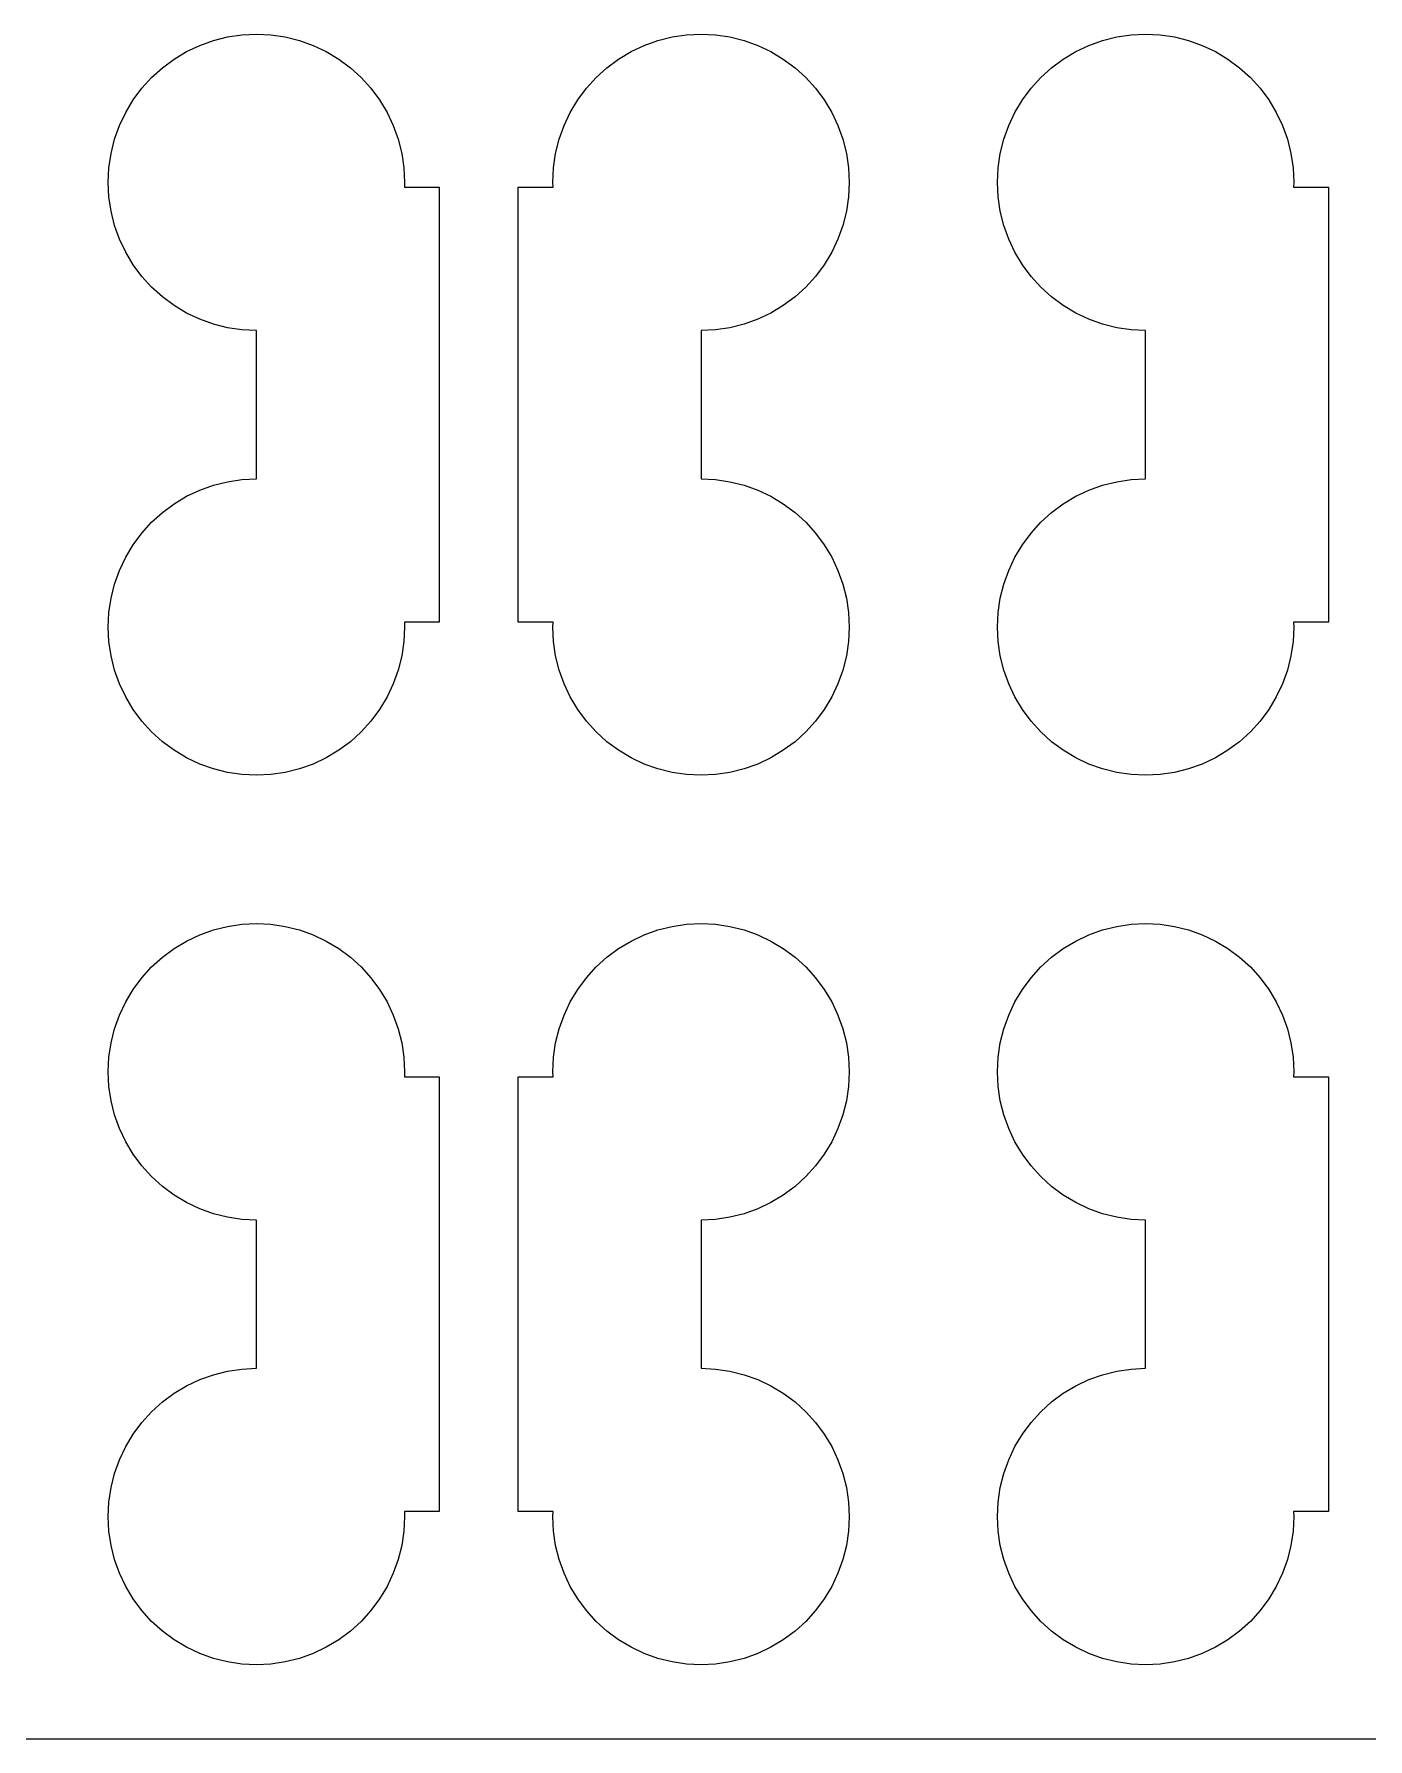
# Model space of a CAD drawing. Header units: metres. Extents: x -4 to 104, y -4 to 68.
# Drawn here: x 22.5 to 36, y -4.5 to 12.75 of the extents above; entities that cross this region are included whole.
import ezdxf

# ---------------------------------------------------------------- set-up
doc = ezdxf.new("R2010")
doc.units = ezdxf.units.M

msp = doc.modelspace()

# ---------------------------------------------------------------- linework, layer by layer
for p, q in [((24.0429, 12.5729), (24.176, 12.6358)), ((24.176, 12.6358), (24.3146, 12.6854)), ((24.3146, 12.6854), (24.4574, 12.7212)), ((24.4574, 12.7212), (24.603, 12.7428)), ((24.603, 12.7428), (24.75, 12.75)), ((24.75, 12.75), (24.897, 12.7428)), ((24.897, 12.7428), (25.0426, 12.7212)), ((25.0426, 12.7212), (25.1854, 12.6854)), ((25.1854, 12.6854), (25.324, 12.6358)), ((25.324, 12.6358), (25.4571, 12.5729)), ((28.5429, 12.5729), (28.676, 12.6358)), ((28.676, 12.6358), (28.8146, 12.6854)), ((28.8146, 12.6854), (28.9574, 12.7212)), ((28.9574, 12.7212), (29.103, 12.7428)), ((29.103, 12.7428), (29.25, 12.75)), ((29.25, 12.75), (29.397, 12.7428)), ((29.397, 12.7428), (29.5426, 12.7212)), ((29.5426, 12.7212), (29.6854, 12.6854)), ((29.6854, 12.6854), (29.824, 12.6358)), ((29.824, 12.6358), (29.9571, 12.5729)), ((33.0429, 12.5729), (33.176, 12.6358)), ((33.176, 12.6358), (33.3146, 12.6854)), ((33.3146, 12.6854), (33.4574, 12.7212)), ((33.4574, 12.7212), (33.603, 12.7428)), ((33.603, 12.7428), (33.75, 12.75)), ((33.75, 12.75), (33.897, 12.7428)), ((33.897, 12.7428), (34.0426, 12.7212)), ((34.0426, 12.7212), (34.1854, 12.6854)), ((34.1854, 12.6854), (34.324, 12.6358)), ((34.324, 12.6358), (34.4571, 12.5729)), ((23.7984, 12.4095), (23.9167, 12.4972)), ((23.9167, 12.4972), (24.0429, 12.5729)), ((25.4571, 12.5729), (25.5834, 12.4972)), ((25.5834, 12.4972), (25.7016, 12.4095)), ((28.2984, 12.4095), (28.4166, 12.4972)), ((28.4166, 12.4972), (28.5429, 12.5729)), ((29.9571, 12.5729), (30.0833, 12.4972)), ((30.0833, 12.4972), (30.2016, 12.4095)), ((32.7984, 12.4095), (32.9167, 12.4972)), ((32.9167, 12.4972), (33.0429, 12.5729)), ((34.4571, 12.5729), (34.5834, 12.4972)), ((34.5834, 12.4972), (34.7016, 12.4095)), ((23.5905, 12.2016), (23.6893, 12.3107)), ((23.6893, 12.3107), (23.7984, 12.4095)), ((25.7016, 12.4095), (25.8107, 12.3107)), ((25.8107, 12.3107), (25.9095, 12.2016)), ((28.0905, 12.2016), (28.1893, 12.3107)), ((28.1893, 12.3107), (28.2984, 12.4095)), ((30.2016, 12.4095), (30.3107, 12.3107)), ((30.3107, 12.3107), (30.4095, 12.2016)), ((32.5905, 12.2016), (32.6893, 12.3107)), ((32.6893, 12.3107), (32.7984, 12.4095)), ((34.7016, 12.4095), (34.8107, 12.3107)), ((34.8107, 12.3107), (34.9095, 12.2016)), ((23.4271, 11.9571), (23.5028, 12.0833)), ((23.5028, 12.0833), (23.5905, 12.2016)), ((25.9095, 12.2016), (25.9972, 12.0833)), ((25.9972, 12.0833), (26.0729, 11.9571)), ((27.9271, 11.9571), (28.0028, 12.0833)), ((28.0028, 12.0833), (28.0905, 12.2016)), ((30.4095, 12.2016), (30.4972, 12.0833)), ((30.4972, 12.0833), (30.5729, 11.9571)), ((32.4271, 11.9571), (32.5028, 12.0833)), ((32.5028, 12.0833), (32.5905, 12.2016)), ((34.9095, 12.2016), (34.9972, 12.0833)), ((34.9972, 12.0833), (35.0729, 11.9571)), ((23.3642, 11.824), (23.4271, 11.9571)), ((26.0729, 11.9571), (26.1358, 11.824)), ((27.8642, 11.824), (27.9271, 11.9571)), ((30.5729, 11.9571), (30.6358, 11.824)), ((32.3642, 11.824), (32.4271, 11.9571)), ((35.0729, 11.9571), (35.1358, 11.824)), ((23.3146, 11.6854), (23.3642, 11.824)), ((26.1358, 11.824), (26.1854, 11.6854)), ((27.8146, 11.6854), (27.8642, 11.824)), ((30.6358, 11.824), (30.6854, 11.6854)), ((32.3146, 11.6854), (32.3642, 11.824)), ((35.1358, 11.824), (35.1854, 11.6854)), ((23.2788, 11.5426), (23.3146, 11.6854)), ((26.1854, 11.6854), (26.2212, 11.5426)), ((27.7788, 11.5426), (27.8146, 11.6854)), ((30.6854, 11.6854), (30.7212, 11.5426)), ((32.2788, 11.5426), (32.3146, 11.6854)), ((35.1854, 11.6854), (35.2212, 11.5426)), ((23.25, 11.25), (23.2572, 11.397)), ((23.2572, 11.397), (23.2788, 11.5426)), ((26.2212, 11.5426), (26.2428, 11.397)), ((26.2428, 11.397), (26.25, 11.25)), ((27.75, 11.25), (27.7572, 11.397)), ((27.7572, 11.397), (27.7788, 11.5426)), ((30.7212, 11.5426), (30.7428, 11.397)), ((30.7428, 11.397), (30.75, 11.25)), ((32.25, 11.25), (32.2572, 11.397)), ((32.2572, 11.397), (32.2788, 11.5426)), ((35.2212, 11.5426), (35.2428, 11.397)), ((35.2428, 11.397), (35.25, 11.25)), ((23.2572, 11.103), (23.25, 11.25)), ((26.25, 11.25), (26.2475, 11.2)), ((27.7525, 11.2), (27.75, 11.25)), ((30.75, 11.25), (30.7428, 11.103)), ((32.2572, 11.103), (32.25, 11.25)), ((35.25, 11.25), (35.2475, 11.2)), ((23.2788, 10.9574), (23.2572, 11.103)), ((26.2475, 11.2), (26.6, 11.2)), ((26.6, 11.2), (26.6, 6.8)), ((27.4, 6.8), (27.4, 11.2)), ((27.4, 11.2), (27.7525, 11.2)), ((30.7428, 11.103), (30.7212, 10.9574)), ((32.2788, 10.9574), (32.2572, 11.103)), ((35.2475, 11.2), (35.6, 11.2)), ((35.6, 11.2), (35.6, 6.8)), ((23.3146, 10.8146), (23.2788, 10.9574)), ((30.7212, 10.9574), (30.6854, 10.8146)), ((32.3146, 10.8146), (32.2788, 10.9574)), ((23.3642, 10.676), (23.3146, 10.8146)), ((30.6854, 10.8146), (30.6358, 10.676)), ((32.3642, 10.676), (32.3146, 10.8146)), ((23.4271, 10.5429), (23.3642, 10.676)), ((23.5028, 10.4166), (23.4271, 10.5429)), ((30.5729, 10.5429), (30.4972, 10.4166)), ((30.6358, 10.676), (30.5729, 10.5429)), ((32.4271, 10.5429), (32.3642, 10.676)), ((32.5028, 10.4166), (32.4271, 10.5429)), ((23.5905, 10.2984), (23.5028, 10.4166)), ((30.4972, 10.4166), (30.4095, 10.2984)), ((32.5905, 10.2984), (32.5028, 10.4166)), ((23.6893, 10.1893), (23.5905, 10.2984)), ((23.7984, 10.0905), (23.6893, 10.1893)), ((30.3107, 10.1893), (30.2016, 10.0905)), ((30.4095, 10.2984), (30.3107, 10.1893)), ((32.6893, 10.1893), (32.5905, 10.2984)), ((32.7984, 10.0905), (32.6893, 10.1893)), ((23.9167, 10.0028), (23.7984, 10.0905)), ((30.2016, 10.0905), (30.0833, 10.0028)), ((32.9167, 10.0028), (32.7984, 10.0905)), ((24.0429, 9.92711), (23.9167, 10.0028)), ((24.176, 9.86417), (24.0429, 9.92711)), ((24.3146, 9.81458), (24.176, 9.86417)), ((29.824, 9.86417), (29.6854, 9.81458)), ((29.9571, 9.92711), (29.824, 9.86417)), ((30.0833, 10.0028), (29.9571, 9.92711)), ((33.0429, 9.92711), (32.9167, 10.0028)), ((33.176, 9.86417), (33.0429, 9.92711)), ((33.3146, 9.81458), (33.176, 9.86417)), ((24.4574, 9.77881), (24.3146, 9.81458)), ((24.603, 9.75722), (24.4574, 9.77881)), ((24.75, 9.75), (24.603, 9.75722)), ((24.75, 8.25), (24.75, 9.75)), ((29.397, 9.75722), (29.25, 9.75)), ((29.25, 9.75), (29.25, 8.25)), ((29.5426, 9.77881), (29.397, 9.75722)), ((29.6854, 9.81458), (29.5426, 9.77881)), ((33.4574, 9.77881), (33.3146, 9.81458)), ((33.603, 9.75722), (33.4574, 9.77881)), ((33.75, 9.75), (33.603, 9.75722)), ((33.75, 8.25), (33.75, 9.75)), ((24.0429, 8.07289), (24.176, 8.13583)), ((24.176, 8.13583), (24.3146, 8.18542)), ((24.3146, 8.18542), (24.4574, 8.22119)), ((24.4574, 8.22119), (24.603, 8.24278)), ((24.603, 8.24278), (24.75, 8.25)), ((29.25, 8.25), (29.397, 8.24278)), ((29.397, 8.24278), (29.5426, 8.22119)), ((29.5426, 8.22119), (29.6854, 8.18542)), ((29.6854, 8.18542), (29.824, 8.13583)), ((29.824, 8.13583), (29.9571, 8.07289)), ((33.0429, 8.07289), (33.176, 8.13583)), ((33.176, 8.13583), (33.3146, 8.18542)), ((33.3146, 8.18542), (33.4574, 8.22119)), ((33.4574, 8.22119), (33.603, 8.24278)), ((33.603, 8.24278), (33.75, 8.25)), ((23.7984, 7.90953), (23.9167, 7.99721)), ((23.9167, 7.99721), (24.0429, 8.07289)), ((29.9571, 8.07289), (30.0833, 7.99721)), ((30.0833, 7.99721), (30.2016, 7.90953)), ((32.7984, 7.90953), (32.9167, 7.99721)), ((32.9167, 7.99721), (33.0429, 8.07289)), ((23.5905, 7.7016), (23.6893, 7.81067)), ((23.6893, 7.81067), (23.7984, 7.90953)), ((30.2016, 7.90953), (30.3107, 7.81067)), ((30.3107, 7.81067), (30.4095, 7.7016)), ((32.5905, 7.7016), (32.6893, 7.81067)), ((32.6893, 7.81067), (32.7984, 7.90953)), ((23.5028, 7.58336), (23.5905, 7.7016)), ((30.4095, 7.7016), (30.4972, 7.58336)), ((32.5028, 7.58336), (32.5905, 7.7016)), ((23.3642, 7.32404), (23.4271, 7.45711)), ((23.4271, 7.45711), (23.5028, 7.58336)), ((30.4972, 7.58336), (30.5729, 7.45711)), ((30.5729, 7.45711), (30.6358, 7.32404)), ((32.3642, 7.32404), (32.4271, 7.45711)), ((32.4271, 7.45711), (32.5028, 7.58336)), ((23.3146, 7.18544), (23.3642, 7.32404)), ((30.6358, 7.32404), (30.6854, 7.18544)), ((32.3146, 7.18544), (32.3642, 7.32404)), ((23.2788, 7.04265), (23.3146, 7.18544)), ((30.6854, 7.18544), (30.7212, 7.04265)), ((32.2788, 7.04265), (32.3146, 7.18544)), ((23.2572, 6.89703), (23.2788, 7.04265)), ((30.7212, 7.04265), (30.7428, 6.89703)), ((32.2572, 6.89703), (32.2788, 7.04265)), ((23.25, 6.75), (23.2572, 6.89703)), ((23.2572, 6.60298), (23.25, 6.75)), ((26.25, 6.75), (26.2428, 6.60298)), ((26.6, 6.8), (26.2475, 6.8)), ((26.2475, 6.8), (26.25, 6.75)), ((27.7525, 6.8), (27.4, 6.8)), ((27.75, 6.75), (27.7525, 6.8)), ((27.7572, 6.60298), (27.75, 6.75)), ((30.7428, 6.89703), (30.75, 6.75)), ((30.75, 6.75), (30.7428, 6.60298)), ((32.25, 6.75), (32.2572, 6.89703)), ((32.2572, 6.60298), (32.25, 6.75)), ((35.25, 6.75), (35.2428, 6.60298)), ((35.6, 6.8), (35.2475, 6.8)), ((35.2475, 6.8), (35.25, 6.75)), ((23.2788, 6.45737), (23.2572, 6.60298)), ((26.2428, 6.60298), (26.2212, 6.45737)), ((27.7788, 6.45737), (27.7572, 6.60298)), ((30.7428, 6.60298), (30.7212, 6.45737)), ((32.2788, 6.45737), (32.2572, 6.60298)), ((35.2428, 6.60298), (35.2212, 6.45737)), ((23.3146, 6.31458), (23.2788, 6.45737)), ((26.2212, 6.45737), (26.1854, 6.31458)), ((27.8146, 6.31458), (27.7788, 6.45737)), ((30.7212, 6.45737), (30.6854, 6.31458)), ((32.3146, 6.31458), (32.2788, 6.45737)), ((35.2212, 6.45737), (35.1854, 6.31458)), ((23.3642, 6.17598), (23.3146, 6.31458)), ((26.1854, 6.31458), (26.1358, 6.17598)), ((27.8642, 6.17598), (27.8146, 6.31458)), ((30.6854, 6.31458), (30.6358, 6.17598)), ((32.3642, 6.17598), (32.3146, 6.31458)), ((35.1854, 6.31458), (35.1358, 6.17598)), ((23.4271, 6.04291), (23.3642, 6.17598)), ((23.5028, 5.91666), (23.4271, 6.04291)), ((26.0729, 6.04291), (25.9972, 5.91666)), ((26.1358, 6.17598), (26.0729, 6.04291)), ((27.9271, 6.04291), (27.8642, 6.17598)), ((28.0028, 5.91666), (27.9271, 6.04291)), ((30.5729, 6.04291), (30.4972, 5.91666)), ((30.6358, 6.17598), (30.5729, 6.04291)), ((32.4271, 6.04291), (32.3642, 6.17598)), ((32.5028, 5.91666), (32.4271, 6.04291)), ((35.0729, 6.04291), (34.9972, 5.91666)), ((35.1358, 6.17598), (35.0729, 6.04291)), ((23.5905, 5.79842), (23.5028, 5.91666)), ((25.9972, 5.91666), (25.9095, 5.79842)), ((28.0905, 5.79842), (28.0028, 5.91666)), ((30.4972, 5.91666), (30.4095, 5.79842)), ((32.5905, 5.79842), (32.5028, 5.91666)), ((34.9972, 5.91666), (34.9095, 5.79842)), ((23.6893, 5.68935), (23.5905, 5.79842)), ((25.9095, 5.79842), (25.8107, 5.68935)), ((28.1893, 5.68935), (28.0905, 5.79842)), ((30.4095, 5.79842), (30.3107, 5.68935)), ((32.6893, 5.68935), (32.5905, 5.79842)), ((34.9095, 5.79842), (34.8107, 5.68935)), ((23.7984, 5.59048), (23.6893, 5.68935)), ((23.9167, 5.50281), (23.7984, 5.59048)), ((25.7016, 5.59048), (25.5834, 5.50281)), ((25.8107, 5.68935), (25.7016, 5.59048)), ((28.2984, 5.59048), (28.1893, 5.68935)), ((28.4166, 5.50281), (28.2984, 5.59048)), ((30.2016, 5.59048), (30.0833, 5.50281)), ((30.3107, 5.68935), (30.2016, 5.59048)), ((32.7984, 5.59048), (32.6893, 5.68935)), ((32.9167, 5.50281), (32.7984, 5.59048)), ((34.7016, 5.59048), (34.5834, 5.50281)), ((34.8107, 5.68935), (34.7016, 5.59048)), ((24.0429, 5.42712), (23.9167, 5.50281)), ((24.176, 5.36418), (24.0429, 5.42712)), ((24.3146, 5.31459), (24.176, 5.36418)), ((25.324, 5.36418), (25.1854, 5.31459)), ((25.4571, 5.42712), (25.324, 5.36418)), ((25.5834, 5.50281), (25.4571, 5.42712)), ((28.5429, 5.42712), (28.4166, 5.50281)), ((28.676, 5.36418), (28.5429, 5.42712)), ((28.8146, 5.31459), (28.676, 5.36418)), ((29.824, 5.36418), (29.6854, 5.31459)), ((29.9571, 5.42712), (29.824, 5.36418)), ((30.0833, 5.50281), (29.9571, 5.42712)), ((33.0429, 5.42712), (32.9167, 5.50281)), ((33.176, 5.36418), (33.0429, 5.42712)), ((33.3146, 5.31459), (33.176, 5.36418)), ((34.324, 5.36418), (34.1854, 5.31459)), ((34.4571, 5.42712), (34.324, 5.36418)), ((34.5834, 5.50281), (34.4571, 5.42712)), ((24.4574, 5.27882), (24.3146, 5.31459)), ((24.603, 5.25723), (24.4574, 5.27882)), ((24.75, 5.25), (24.603, 5.25723)), ((24.897, 5.25723), (24.75, 5.25)), ((25.0426, 5.27882), (24.897, 5.25723)), ((25.1854, 5.31459), (25.0426, 5.27882)), ((28.9574, 5.27882), (28.8146, 5.31459)), ((29.103, 5.25723), (28.9574, 5.27882)), ((29.25, 5.25), (29.103, 5.25723)), ((29.397, 5.25723), (29.25, 5.25)), ((29.5426, 5.27882), (29.397, 5.25723)), ((29.6854, 5.31459), (29.5426, 5.27882)), ((33.4574, 5.27882), (33.3146, 5.31459)), ((33.603, 5.25723), (33.4574, 5.27882)), ((33.75, 5.25), (33.603, 5.25723)), ((33.897, 5.25723), (33.75, 5.25)), ((34.0426, 5.27882), (33.897, 5.25723)), ((34.1854, 5.31459), (34.0426, 5.27882)), ((24.0429, 3.57288), (24.176, 3.63582)), ((24.176, 3.63582), (24.3146, 3.68541)), ((24.3146, 3.68541), (24.4574, 3.72118)), ((24.4574, 3.72118), (24.603, 3.74277)), ((24.603, 3.74277), (24.75, 3.75)), ((24.75, 3.75), (24.897, 3.74277)), ((24.897, 3.74277), (25.0426, 3.72118)), ((25.0426, 3.72118), (25.1854, 3.68541)), ((25.1854, 3.68541), (25.324, 3.63582)), ((25.324, 3.63582), (25.4571, 3.57288)), ((28.5429, 3.57288), (28.676, 3.63582)), ((28.676, 3.63582), (28.8146, 3.68541)), ((28.8146, 3.68541), (28.9574, 3.72118)), ((28.9574, 3.72118), (29.103, 3.74277)), ((29.103, 3.74277), (29.25, 3.75)), ((29.25, 3.75), (29.397, 3.74277)), ((29.397, 3.74277), (29.5426, 3.72118)), ((29.5426, 3.72118), (29.6854, 3.68541)), ((29.6854, 3.68541), (29.824, 3.63582)), ((29.824, 3.63582), (29.9571, 3.57288)), ((33.0429, 3.57288), (33.176, 3.63582)), ((33.176, 3.63582), (33.3146, 3.68541)), ((33.3146, 3.68541), (33.4574, 3.72118)), ((33.4574, 3.72118), (33.603, 3.74277)), ((33.603, 3.74277), (33.75, 3.75)), ((33.75, 3.75), (33.897, 3.74277)), ((33.897, 3.74277), (34.0426, 3.72118)), ((34.0426, 3.72118), (34.1854, 3.68541)), ((34.1854, 3.68541), (34.324, 3.63582)), ((34.324, 3.63582), (34.4571, 3.57288)), ((23.7984, 3.40952), (23.9167, 3.49719)), ((23.9167, 3.49719), (24.0429, 3.57288)), ((25.4571, 3.57288), (25.5834, 3.49719)), ((25.5834, 3.49719), (25.7016, 3.40952)), ((28.2984, 3.40952), (28.4166, 3.49719)), ((28.4166, 3.49719), (28.5429, 3.57288)), ((29.9571, 3.57288), (30.0833, 3.49719)), ((30.0833, 3.49719), (30.2016, 3.40952)), ((32.7984, 3.40952), (32.9167, 3.49719)), ((32.9167, 3.49719), (33.0429, 3.57288)), ((34.4571, 3.57288), (34.5834, 3.49719)), ((34.5834, 3.49719), (34.7016, 3.40952)), ((23.5905, 3.20158), (23.6893, 3.31065)), ((23.6893, 3.31065), (23.7984, 3.40952)), ((25.7016, 3.40952), (25.8107, 3.31065)), ((25.8107, 3.31065), (25.9095, 3.20158)), ((28.0905, 3.20158), (28.1893, 3.31065)), ((28.1893, 3.31065), (28.2984, 3.40952)), ((30.2016, 3.40952), (30.3107, 3.31065)), ((30.3107, 3.31065), (30.4095, 3.20158)), ((32.5905, 3.20158), (32.6893, 3.31065)), ((32.6893, 3.31065), (32.7984, 3.40952)), ((34.7016, 3.40952), (34.8107, 3.31065)), ((34.8107, 3.31065), (34.9095, 3.20158)), ((23.5028, 3.08334), (23.5905, 3.20158)), ((25.9095, 3.20158), (25.9972, 3.08334)), ((28.0028, 3.08334), (28.0905, 3.20158)), ((30.4095, 3.20158), (30.4972, 3.08334)), ((32.5028, 3.08334), (32.5905, 3.20158)), ((34.9095, 3.20158), (34.9972, 3.08334)), ((23.3642, 2.82402), (23.4271, 2.95709)), ((23.4271, 2.95709), (23.5028, 3.08334)), ((25.9972, 3.08334), (26.0729, 2.95709)), ((26.0729, 2.95709), (26.1358, 2.82402)), ((27.8642, 2.82402), (27.9271, 2.95709)), ((27.9271, 2.95709), (28.0028, 3.08334)), ((30.4972, 3.08334), (30.5729, 2.95709)), ((30.5729, 2.95709), (30.6358, 2.82402)), ((32.3642, 2.82402), (32.4271, 2.95709)), ((32.4271, 2.95709), (32.5028, 3.08334)), ((34.9972, 3.08334), (35.0729, 2.95709)), ((35.0729, 2.95709), (35.1358, 2.82402)), ((23.3146, 2.68542), (23.3642, 2.82402)), ((26.1358, 2.82402), (26.1854, 2.68542)), ((27.8146, 2.68542), (27.8642, 2.82402)), ((30.6358, 2.82402), (30.6854, 2.68542)), ((32.3146, 2.68542), (32.3642, 2.82402)), ((35.1358, 2.82402), (35.1854, 2.68542)), ((23.2788, 2.54263), (23.3146, 2.68542)), ((26.1854, 2.68542), (26.2212, 2.54263)), ((27.7788, 2.54263), (27.8146, 2.68542)), ((30.6854, 2.68542), (30.7212, 2.54263)), ((32.2788, 2.54263), (32.3146, 2.68542)), ((35.1854, 2.68542), (35.2212, 2.54263)), ((23.2572, 2.39702), (23.2788, 2.54263)), ((26.2212, 2.54263), (26.2428, 2.39702)), ((27.7572, 2.39702), (27.7788, 2.54263)), ((30.7212, 2.54263), (30.7428, 2.39702)), ((32.2572, 2.39702), (32.2788, 2.54263)), ((35.2212, 2.54263), (35.2428, 2.39702)), ((23.25, 2.25), (23.2572, 2.39702)), ((23.2572, 2.10297), (23.25, 2.25)), ((26.2428, 2.39702), (26.25, 2.25)), ((26.25, 2.25), (26.2475, 2.2)), ((27.75, 2.25), (27.7572, 2.39702)), ((27.7525, 2.2), (27.75, 2.25)), ((30.7428, 2.39702), (30.75, 2.25)), ((30.75, 2.25), (30.7428, 2.10297)), ((32.25, 2.25), (32.2572, 2.39702)), ((32.2572, 2.10297), (32.25, 2.25)), ((35.2428, 2.39702), (35.25, 2.25)), ((35.25, 2.25), (35.2475, 2.2)), ((23.2788, 1.95735), (23.2572, 2.10297)), ((26.2475, 2.2), (26.6, 2.2)), ((26.6, 2.2), (26.6, -2.2)), ((27.4, -2.2), (27.4, 2.2)), ((27.4, 2.2), (27.7525, 2.2)), ((30.7428, 2.10297), (30.7212, 1.95735)), ((32.2788, 1.95735), (32.2572, 2.10297)), ((35.2475, 2.2), (35.6, 2.2)), ((35.6, 2.2), (35.6, -2.2)), ((23.3146, 1.81456), (23.2788, 1.95735)), ((30.7212, 1.95735), (30.6854, 1.81456)), ((32.3146, 1.81456), (32.2788, 1.95735)), ((23.3642, 1.67596), (23.3146, 1.81456)), ((30.6854, 1.81456), (30.6358, 1.67596)), ((32.3642, 1.67596), (32.3146, 1.81456)), ((23.4271, 1.54289), (23.3642, 1.67596)), ((30.6358, 1.67596), (30.5729, 1.54289)), ((32.4271, 1.54289), (32.3642, 1.67596)), ((23.5028, 1.41664), (23.4271, 1.54289)), ((23.5905, 1.2984), (23.5028, 1.41664)), ((30.4972, 1.41664), (30.4095, 1.2984)), ((30.5729, 1.54289), (30.4972, 1.41664)), ((32.5028, 1.41664), (32.4271, 1.54289)), ((32.5905, 1.2984), (32.5028, 1.41664)), ((23.6893, 1.18933), (23.5905, 1.2984)), ((30.4095, 1.2984), (30.3107, 1.18933)), ((32.6893, 1.18933), (32.5905, 1.2984)), ((23.7984, 1.09047), (23.6893, 1.18933)), ((23.9167, 1.00279), (23.7984, 1.09047)), ((30.2016, 1.09047), (30.0833, 1.00279)), ((30.3107, 1.18933), (30.2016, 1.09047)), ((32.7984, 1.09047), (32.6893, 1.18933)), ((32.9167, 1.00279), (32.7984, 1.09047)), ((24.0429, 0.92711), (23.9167, 1.00279)), ((24.176, 0.86417), (24.0429, 0.92711)), ((24.3146, 0.81458), (24.176, 0.86417)), ((29.824, 0.86417), (29.6854, 0.81458)), ((29.9571, 0.92711), (29.824, 0.86417)), ((30.0833, 1.00279), (29.9571, 0.92711)), ((33.0429, 0.92711), (32.9167, 1.00279)), ((33.176, 0.86417), (33.0429, 0.92711)), ((33.3146, 0.81458), (33.176, 0.86417)), ((24.4574, 0.77881), (24.3146, 0.81458)), ((24.603, 0.75722), (24.4574, 0.77881)), ((24.75, 0.75), (24.603, 0.75722)), ((24.75, -0.75), (24.75, 0.75)), ((29.397, 0.75722), (29.25, 0.75)), ((29.25, 0.75), (29.25, -0.75)), ((29.5426, 0.77881), (29.397, 0.75722)), ((29.6854, 0.81458), (29.5426, 0.77881)), ((33.4574, 0.77881), (33.3146, 0.81458)), ((33.603, 0.75722), (33.4574, 0.77881)), ((33.75, 0.75), (33.603, 0.75722)), ((33.75, -0.75), (33.75, 0.75)), ((24.176, -0.86417), (24.3146, -0.81458)), ((24.3146, -0.81458), (24.4574, -0.77881)), ((24.4574, -0.77881), (24.603, -0.75722)), ((24.603, -0.75722), (24.75, -0.75)), ((29.25, -0.75), (29.397, -0.75722)), ((29.397, -0.75722), (29.5426, -0.77881)), ((29.5426, -0.77881), (29.6854, -0.81458)), ((29.6854, -0.81458), (29.824, -0.86417)), ((33.176, -0.86417), (33.3146, -0.81458)), ((33.3146, -0.81458), (33.4574, -0.77881)), ((33.4574, -0.77881), (33.603, -0.75722)), ((33.603, -0.75722), (33.75, -0.75)), ((23.7984, -1.09047), (23.9167, -1.00279)), ((23.9167, -1.00279), (24.0429, -0.92711)), ((24.0429, -0.92711), (24.176, -0.86417)), ((29.824, -0.86417), (29.9571, -0.92711)), ((29.9571, -0.92711), (30.0833, -1.00279)), ((30.0833, -1.00279), (30.2016, -1.09047)), ((32.7984, -1.09047), (32.9167, -1.00279)), ((32.9167, -1.00279), (33.0429, -0.92711)), ((33.0429, -0.92711), (33.176, -0.86417)), ((23.5905, -1.2984), (23.6893, -1.18933)), ((23.6893, -1.18933), (23.7984, -1.09047)), ((30.2016, -1.09047), (30.3107, -1.18933)), ((30.3107, -1.18933), (30.4095, -1.2984)), ((32.5905, -1.2984), (32.6893, -1.18933)), ((32.6893, -1.18933), (32.7984, -1.09047)), ((23.5028, -1.41664), (23.5905, -1.2984)), ((30.4095, -1.2984), (30.4972, -1.41664)), ((32.5028, -1.41664), (32.5905, -1.2984)), ((23.3642, -1.67596), (23.4271, -1.54289)), ((23.4271, -1.54289), (23.5028, -1.41664)), ((30.4972, -1.41664), (30.5729, -1.54289)), ((30.5729, -1.54289), (30.6358, -1.67596)), ((32.3642, -1.67596), (32.4271, -1.54289)), ((32.4271, -1.54289), (32.5028, -1.41664)), ((23.3146, -1.81456), (23.3642, -1.67596)), ((30.6358, -1.67596), (30.6854, -1.81456)), ((32.3146, -1.81456), (32.3642, -1.67596)), ((23.2788, -1.95735), (23.3146, -1.81456)), ((30.6854, -1.81456), (30.7212, -1.95735)), ((32.2788, -1.95735), (32.3146, -1.81456)), ((23.2572, -2.10297), (23.2788, -1.95735)), ((30.7212, -1.95735), (30.7428, -2.10297)), ((32.2572, -2.10297), (32.2788, -1.95735)), ((23.25, -2.25), (23.2572, -2.10297)), ((26.6, -2.2), (26.2475, -2.2)), ((26.2475, -2.2), (26.25, -2.25)), ((27.7525, -2.2), (27.4, -2.2)), ((27.75, -2.25), (27.7525, -2.2)), ((30.7428, -2.10297), (30.75, -2.25)), ((32.25, -2.25), (32.2572, -2.10297)), ((35.6, -2.2), (35.2475, -2.2)), ((35.2475, -2.2), (35.25, -2.25)), ((23.2572, -2.39702), (23.25, -2.25)), ((23.2788, -2.54263), (23.2572, -2.39702)), ((26.2428, -2.39702), (26.2212, -2.54263)), ((26.25, -2.25), (26.2428, -2.39702)), ((27.7572, -2.39702), (27.75, -2.25)), ((27.7788, -2.54263), (27.7572, -2.39702)), ((30.7428, -2.39702), (30.7212, -2.54263)), ((30.75, -2.25), (30.7428, -2.39702)), ((32.2572, -2.39702), (32.25, -2.25)), ((32.2788, -2.54263), (32.2572, -2.39702)), ((35.2428, -2.39702), (35.2212, -2.54263)), ((35.25, -2.25), (35.2428, -2.39702)), ((23.3146, -2.68542), (23.2788, -2.54263)), ((26.2212, -2.54263), (26.1854, -2.68542)), ((27.8146, -2.68542), (27.7788, -2.54263)), ((30.7212, -2.54263), (30.6854, -2.68542)), ((32.3146, -2.68542), (32.2788, -2.54263)), ((35.2212, -2.54263), (35.1854, -2.68542)), ((23.3642, -2.82402), (23.3146, -2.68542)), ((26.1854, -2.68542), (26.1358, -2.82402)), ((27.8642, -2.82402), (27.8146, -2.68542)), ((30.6854, -2.68542), (30.6358, -2.82402)), ((32.3642, -2.82402), (32.3146, -2.68542)), ((35.1854, -2.68542), (35.1358, -2.82402)), ((23.4271, -2.95709), (23.3642, -2.82402)), ((26.1358, -2.82402), (26.0729, -2.95709)), ((27.9271, -2.95709), (27.8642, -2.82402)), ((30.6358, -2.82402), (30.5729, -2.95709)), ((32.4271, -2.95709), (32.3642, -2.82402)), ((35.1358, -2.82402), (35.0729, -2.95709)), ((23.5028, -3.08334), (23.4271, -2.95709)), ((23.5905, -3.20158), (23.5028, -3.08334)), ((25.9972, -3.08334), (25.9095, -3.20158)), ((26.0729, -2.95709), (25.9972, -3.08334)), ((28.0028, -3.08334), (27.9271, -2.95709)), ((28.0905, -3.20158), (28.0028, -3.08334)), ((30.4972, -3.08334), (30.4095, -3.20158)), ((30.5729, -2.95709), (30.4972, -3.08334)), ((32.5028, -3.08334), (32.4271, -2.95709)), ((32.5905, -3.20158), (32.5028, -3.08334)), ((34.9972, -3.08334), (34.9095, -3.20158)), ((35.0729, -2.95709), (34.9972, -3.08334)), ((23.6893, -3.31065), (23.5905, -3.20158)), ((25.9095, -3.20158), (25.8107, -3.31065)), ((28.1893, -3.31065), (28.0905, -3.20158)), ((30.4095, -3.20158), (30.3107, -3.31065)), ((32.6893, -3.31065), (32.5905, -3.20158)), ((34.9095, -3.20158), (34.8107, -3.31065)), ((23.7984, -3.40952), (23.6893, -3.31065)), ((23.9167, -3.49719), (23.7984, -3.40952)), ((25.7016, -3.40952), (25.5834, -3.49719)), ((25.8107, -3.31065), (25.7016, -3.40952)), ((28.2984, -3.40952), (28.1893, -3.31065)), ((28.4166, -3.49719), (28.2984, -3.40952)), ((30.2016, -3.40952), (30.0833, -3.49719)), ((30.3107, -3.31065), (30.2016, -3.40952)), ((32.7984, -3.40952), (32.6893, -3.31065)), ((32.9167, -3.49719), (32.7984, -3.40952)), ((34.7016, -3.40952), (34.5834, -3.49719)), ((34.8107, -3.31065), (34.7016, -3.40952)), ((24.0429, -3.57288), (23.9167, -3.49719)), ((24.176, -3.63582), (24.0429, -3.57288)), ((25.4571, -3.57288), (25.324, -3.63582)), ((25.5834, -3.49719), (25.4571, -3.57288)), ((28.5429, -3.57288), (28.4166, -3.49719)), ((28.676, -3.63582), (28.5429, -3.57288)), ((29.9571, -3.57288), (29.824, -3.63582)), ((30.0833, -3.49719), (29.9571, -3.57288)), ((33.0429, -3.57288), (32.9167, -3.49719)), ((33.176, -3.63582), (33.0429, -3.57288)), ((34.4571, -3.57288), (34.324, -3.63582)), ((34.5834, -3.49719), (34.4571, -3.57288)), ((24.3146, -3.68541), (24.176, -3.63582)), ((24.4574, -3.72118), (24.3146, -3.68541)), ((24.603, -3.74277), (24.4574, -3.72118)), ((24.75, -3.75), (24.603, -3.74277)), ((24.897, -3.74277), (24.75, -3.75)), ((25.0426, -3.72118), (24.897, -3.74277)), ((25.1854, -3.68541), (25.0426, -3.72118)), ((25.324, -3.63582), (25.1854, -3.68541)), ((28.8146, -3.68541), (28.676, -3.63582)), ((28.9574, -3.72118), (28.8146, -3.68541)), ((29.103, -3.74277), (28.9574, -3.72118)), ((29.25, -3.75), (29.103, -3.74277)), ((29.397, -3.74277), (29.25, -3.75)), ((29.5426, -3.72118), (29.397, -3.74277)), ((29.6854, -3.68541), (29.5426, -3.72118)), ((29.824, -3.63582), (29.6854, -3.68541)), ((33.3146, -3.68541), (33.176, -3.63582)), ((33.4574, -3.72118), (33.3146, -3.68541)), ((33.603, -3.74277), (33.4574, -3.72118)), ((33.75, -3.75), (33.603, -3.74277)), ((33.897, -3.74277), (33.75, -3.75)), ((34.0426, -3.72118), (33.897, -3.74277)), ((34.1854, -3.68541), (34.0426, -3.72118)), ((34.324, -3.63582), (34.1854, -3.68541)), ((-4.5, -4.5), (103.5, -4.5))]:
    msp.add_line(p, q)

doc.saveas('drawing.dxf')
